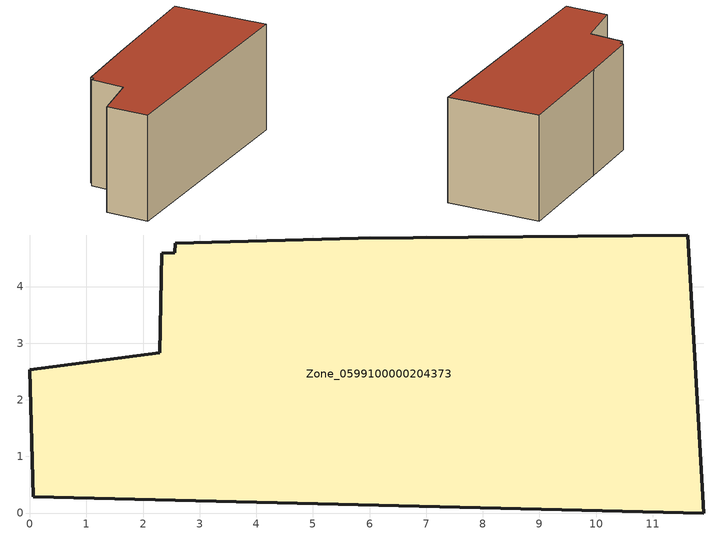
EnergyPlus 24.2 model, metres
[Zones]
Zone_0599100000204373
 floor ground (C_G): 2.33,4.59 2.56,4.59 2.57,4.77 5.8,4.85 11.62,4.91 11.9,0 0.06,0.29 0,2.53 2.29,2.83 z0
 wall outside (C_F): 0,2.53 0.06,0.29 11.9,0 11.62,4.91 5.8,4.85 2.57,4.77 2.56,4.59 2.33,4.59 2.29,2.83 0,2.53 z0:5.71
 roof outside (C_R): 2.56,4.59 2.33,4.59 2.29,2.83 0,2.53 0.06,0.29 11.9,0 11.62,4.91 5.8,4.85 2.57,4.77 z5.71
[BUILDING]
Pand.0599100000204373: North Axis=0; Terrain=City; Loads Convergence Tolerance Value=0.04; Temperature Convergence Tolerance Value=0.4; Solar Distribution=FullExterior; Maximum Number of Warmup Days=25; Minimum Number of Warmup Days=1
[Site:Location]
Rotterdam.The.Hague.AP_ZH_NLD Design_Conditions: Latitude=51.96; Longitude=4.45; Time Zone=1; Elevation=-4.5
[SITE:GROUNDTEMPERATURE:BUILDINGSURFACE]
18, 18, 18, 18, 18, 18, 18, 18, 18, 18, 18, 18
[MATERIAL] Thermal Absorptance=0.9; Solar Absorptance=0.7; Visible Absorptance=0.7
Name | Roughness | Thickness | Conductivity | Density | Specific Heat
G.TI.1946 | MediumSmooth | 0.15 | 1 | 540 | 1210
F.TI.1946 | Rough | 0.3 | 0.857143 | 1920 | 840
R.TI.1946 | MediumRough | 0.2 | 0.1 | 1500 | 1000
[CONSTRUCTION]
C_G: G.TI.1946
C_F: F.TI.1946
C_R: R.TI.1946
[ZONE]
Zone_0599100000204373: Type=1; Multiplier=1; Ceiling Height=Autocalculate; Volume=Autocalculate; Floor Area=autocalculate; Part of Total Floor Area=Yes
[ZONEINFILTRATION:DESIGNFLOWRATE]
Infil_Zone_0599100000204373: Zone or ZoneList or Space or SpaceList=Zone_0599100000204373; Schedule=AlwaysOn; Design Flow Rate Calculation Method=Flow/Area; Flow Rate per Floor Area=0.003; Constant Term Coefficient=1; Temperature Term Coefficient=0; Velocity Term Coefficient=0; Velocity Squared Term Coefficient=0
[HVACTEMPLATE:ZONE:IDEALLOADSAIRSYSTEM]
Zone_0599100000204373: Maximum Heating Supply Air Temperature=50; Minimum Cooling Supply Air Temperature=13; Maximum Heating Supply Air Humidity Ratio=0.0156; Minimum Cooling Supply Air Humidity Ratio=0.0077; Heating Limit=NoLimit; Cooling Limit=NoLimit; Dehumidification Control Type=ConstantSensibleHeatRatio; Cooling Sensible Heat Ratio=0.7; Dehumidification Setpoint=60; Humidification Control Type=None; Humidification Setpoint=30; Outdoor Air Method=None; Outdoor Air Flow Rate per Person=0.00944; Outdoor Air Flow Rate per Zone Floor Area=0; Outdoor Air Flow Rate per Zone=0; Demand Controlled Ventilation Type=None; Outdoor Air Economizer Type=NoEconomizer; Heat Recovery Type=None; Sensible Heat Recovery Effectiveness=0.7; Latent Heat Recovery Effectiveness=0.65
[ZONECONTROL:THERMOSTAT]
ThermostatControl_Zone_0599100000204373: Zone or ZoneList=Zone_0599100000204373; Control Type Schedule=DualSetpointControlType; Control 1=Thermostat_Zone_0599100000204373; Temperature Difference Between Cutout And Setpoint=0
[THERMOSTATSETPOINT:DUALSETPOINT]
Thermostat_Zone_0599100000204373: Heating Setpoint Temperature Schedule=HeatingSetpoint_Zone_0599100000204373; Cooling Setpoint Temperature Schedule=CoolingSetpoint_Zone_0599100000204373
[SCHEDULE:COMPACT]
HeatingSetpoint_Zone_0599100000204373: Through: 12/31, For: AllDays, Until: 24:00, 21
CoolingSetpoint_Zone_0599100000204373: Through: 12/31, For: AllDays, Until: 24:00, 24
DualSetpointControlType: Through: 12/31, For: AllDays, Until: 24:00, 4
AlwaysOn: Through: 12/31, For: AllDays, Until: 24:00, 1
